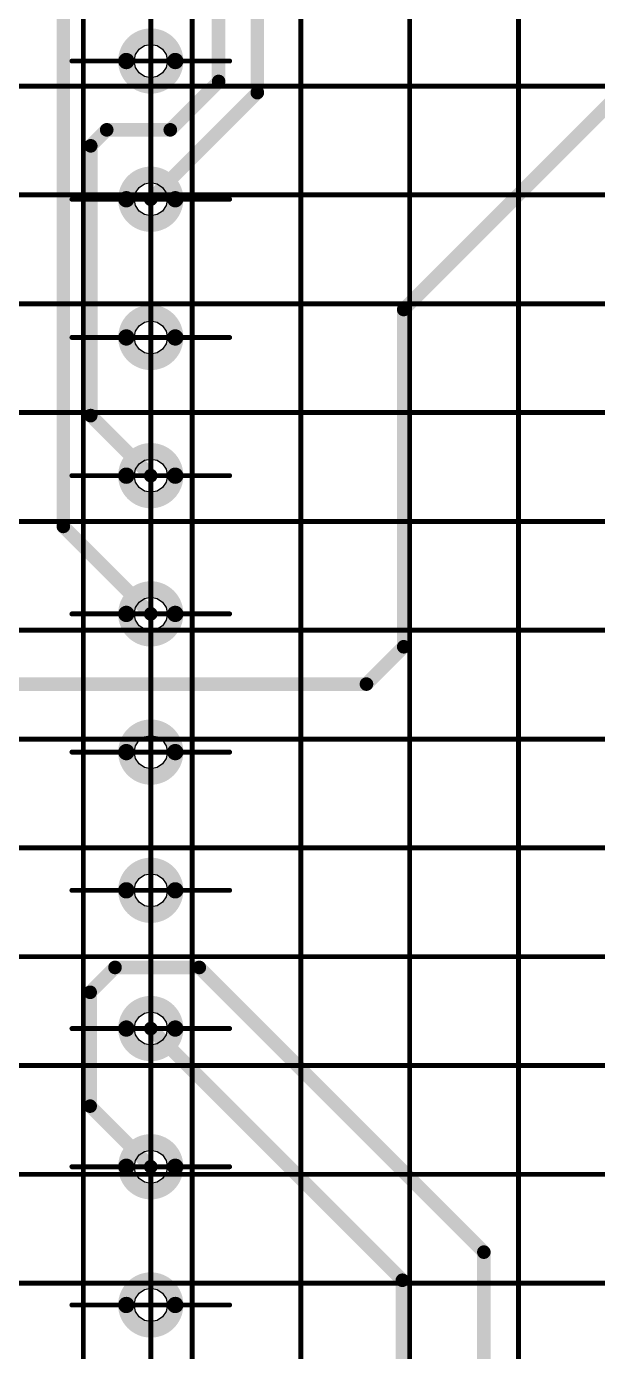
# Model space of a CAD drawing. Header units: millimetres. Extents: x 0 to 841, y 0 to 2540.
# Drawn here: x 330.91 to 351.91, y 2320.49 to 2369.19 of the extents above; entities that cross this region are included whole.
import ezdxf

# ---------------------------------------------------------------- set-up
doc = ezdxf.new("R2010")
doc.units = ezdxf.units.MM
for name, color, linetype in [('Mechanical11', 56, 'Continuous'), ('Mechanical12', 56, 'Continuous'), ('Mechanical7', 56, 'Continuous'), ('Mechanical9', 56, 'Continuous')]:
    doc.layers.add(name, color=color, linetype=linetype)

# ---------------------------------------------------------------- blocks, each defined once
blk = doc.blocks.new('BOASVIEW______T___O_______2_1_33_1_B_1')
at = {"layer": 'Mechanical12'}
for points, const_width in [([(263.38, 116.92, 1), (261.58, 116.92, 1)], 0.6), ([(261.43, 116.92, 1), (261.73, 116.92, 1)], 0.3), ([(263.23, 116.92, 1), (263.53, 116.92, 1)], 0.3), ([(263.38, 111.84, 1), (261.58, 111.84, 1)], 0.6), ([(261.43, 111.84, 1), (261.73, 111.84, 1)], 0.3), ([(263.23, 111.84, 1), (263.53, 111.84, 1)], 0.3), ([(263.38, 106.76, 1), (261.58, 106.76, 1)], 0.6), ([(261.43, 106.76, 1), (261.73, 106.76, 1)], 0.3), ([(263.23, 106.76, 1), (263.53, 106.76, 1)], 0.3), ([(263.38, 101.68, 1), (261.58, 101.68, 1)], 0.6), ([(261.43, 101.68, 1), (261.73, 101.68, 1)], 0.3), ([(263.23, 101.68, 1), (263.53, 101.68, 1)], 0.3), ([(263.38, 96.6, 1), (261.58, 96.6, 1)], 0.6), ([(261.43, 96.6, 1), (261.73, 96.6, 1)], 0.3), ([(263.23, 96.6, 1), (263.53, 96.6, 1)], 0.3), ([(263.38, 91.52, 1), (261.58, 91.52, 1)], 0.6), ([(261.43, 91.52, 1), (261.73, 91.52, 1)], 0.3), ([(263.23, 91.52, 1), (263.53, 91.52, 1)], 0.3), ([(263.38, 86.44, 1), (261.58, 86.44, 1)], 0.6), ([(261.43, 86.44, 1), (261.73, 86.44, 1)], 0.3), ([(263.23, 86.44, 1), (263.53, 86.44, 1)], 0.3), ([(263.38, 81.36, 1), (261.58, 81.36, 1)], 0.6), ([(261.43, 81.36, 1), (261.73, 81.36, 1)], 0.3), ([(263.23, 81.36, 1), (263.53, 81.36, 1)], 0.3), ([(263.38, 76.28, 1), (261.58, 76.28, 1)], 0.6), ([(261.43, 76.28, 1), (261.73, 76.28, 1)], 0.3), ([(263.23, 76.28, 1), (263.53, 76.28, 1)], 0.3), ([(263.38, 71.2, 1), (261.58, 71.2, 1)], 0.6), ([(261.43, 71.2, 1), (261.73, 71.2, 1)], 0.3), ([(263.23, 71.2, 1), (263.53, 71.2, 1)], 0.3)]:
    blk.add_lwpolyline(points, format="xyb", close=True, dxfattribs=dict(at, const_width=const_width))
at = {"layer": 'Mechanical7', "const_width": 0.18}
for points in [[(262.48, 114.02), (262.48, 119.82)], [(259.58, 116.92), (265.38, 116.92)], [(262.48, 108.94), (262.48, 114.74)], [(259.58, 111.84), (265.38, 111.84)], [(262.48, 103.86), (262.48, 109.66)], [(259.58, 106.76), (265.38, 106.76)], [(262.48, 98.78), (262.48, 104.58)], [(259.58, 101.68), (265.38, 101.68)], [(262.48, 93.7), (262.48, 99.5)], [(259.58, 96.6), (265.38, 96.6)], [(262.48, 88.62), (262.48, 94.42)], [(259.58, 91.52), (265.38, 91.52)], [(262.48, 83.54), (262.48, 89.34)], [(259.58, 86.44), (265.38, 86.44)], [(262.48, 78.46), (262.48, 84.26)], [(259.58, 81.36), (265.38, 81.36)], [(262.48, 73.38), (262.48, 79.18)], [(259.58, 76.28), (265.38, 76.28)], [(262.48, 68.3), (262.48, 74.1)], [(259.58, 71.2), (265.38, 71.2)]]:
    blk.add_lwpolyline(points, dxfattribs=at)
at = {"layer": 'Mechanical7', "const_width": 0.09}
for points in [[(259.535, 116.92, 1), (259.625, 116.92, 1)], [(265.335, 116.92, 1), (265.425, 116.92, 1)], [(262.435, 114.74, 1), (262.525, 114.74, 1)], [(262.435, 114.02, 1), (262.525, 114.02, 1)], [(259.535, 111.84, 1), (259.625, 111.84, 1)], [(265.335, 111.84, 1), (265.425, 111.84, 1)], [(262.435, 109.66, 1), (262.525, 109.66, 1)], [(262.435, 108.94, 1), (262.525, 108.94, 1)], [(259.535, 106.76, 1), (259.625, 106.76, 1)], [(265.335, 106.76, 1), (265.425, 106.76, 1)], [(262.435, 104.58, 1), (262.525, 104.58, 1)], [(262.435, 103.86, 1), (262.525, 103.86, 1)], [(259.535, 101.68, 1), (259.625, 101.68, 1)], [(265.335, 101.68, 1), (265.425, 101.68, 1)], [(262.435, 99.5, 1), (262.525, 99.5, 1)], [(262.435, 98.78, 1), (262.525, 98.78, 1)], [(259.535, 96.6, 1), (259.625, 96.6, 1)], [(265.335, 96.6, 1), (265.425, 96.6, 1)], [(262.435, 94.42, 1), (262.525, 94.42, 1)], [(262.435, 93.7, 1), (262.525, 93.7, 1)], [(259.535, 91.52, 1), (259.625, 91.52, 1)], [(265.335, 91.52, 1), (265.425, 91.52, 1)], [(262.435, 89.34, 1), (262.525, 89.34, 1)], [(262.435, 88.62, 1), (262.525, 88.62, 1)], [(259.535, 86.44, 1), (259.625, 86.44, 1)], [(265.335, 86.44, 1), (265.425, 86.44, 1)], [(262.435, 84.26, 1), (262.525, 84.26, 1)], [(262.435, 83.54, 1), (262.525, 83.54, 1)], [(259.535, 81.36, 1), (259.625, 81.36, 1)], [(265.335, 81.36, 1), (265.425, 81.36, 1)], [(262.435, 79.18, 1), (262.525, 79.18, 1)], [(262.435, 78.46, 1), (262.525, 78.46, 1)], [(259.535, 76.28, 1), (259.625, 76.28, 1)], [(265.335, 76.28, 1), (265.425, 76.28, 1)], [(262.435, 74.1, 1), (262.525, 74.1, 1)], [(262.435, 73.38, 1), (262.525, 73.38, 1)], [(259.535, 71.2, 1), (259.625, 71.2, 1)], [(265.335, 71.2, 1), (265.425, 71.2, 1)]]:
    blk.add_lwpolyline(points, format="xyb", close=True, dxfattribs=at)
blk = doc.blocks.new('BOASVIEW______T___L_____2_1_1_1_B_4')
at = {"layer": 'Mechanical11'}
for p, q in [((262.48, 116.92), (262.48, 117.532)), ((262.48, 117.532), (262.714, 117.485)), ((262.714, 117.485), (262.913, 117.353)), ((262.48, 116.92), (263.092, 116.92)), ((262.48, 116.308), (262.48, 116.92)), ((263.092, 116.92), (262.48, 116.92)), ((262.913, 117.353), (263.045, 117.154)), ((263.045, 117.154), (263.092, 116.92)), ((263.092, 116.92), (263.045, 116.686)), ((262.913, 116.487), (262.714, 116.355)), ((263.045, 116.686), (262.913, 116.487)), ((262.714, 116.355), (262.48, 116.308)), ((262.48, 111.84), (262.48, 112.452)), ((262.48, 112.452), (262.714, 112.405)), ((262.714, 112.405), (262.913, 112.273)), ((262.913, 112.273), (263.045, 112.074)), ((263.045, 112.074), (263.092, 111.84)), ((262.48, 111.84), (263.092, 111.84)), ((262.48, 111.228), (262.48, 111.84)), ((263.092, 111.84), (262.48, 111.84)), ((263.045, 111.606), (262.913, 111.407)), ((263.092, 111.84), (263.045, 111.606)), ((262.714, 111.275), (262.48, 111.228)), ((262.913, 111.407), (262.714, 111.275)), ((262.48, 106.76), (262.48, 107.372)), ((262.48, 107.372), (262.714, 107.325)), ((262.714, 107.325), (262.913, 107.193)), ((262.913, 107.193), (263.045, 106.994)), ((262.48, 106.76), (263.092, 106.76)), ((262.48, 106.148), (262.48, 106.76)), ((263.092, 106.76), (262.48, 106.76)), ((263.045, 106.994), (263.092, 106.76)), ((263.092, 106.76), (263.045, 106.526)), ((262.714, 106.195), (262.48, 106.148)), ((262.913, 106.327), (262.714, 106.195)), ((263.045, 106.526), (262.913, 106.327)), ((262.48, 101.68), (262.48, 102.292)), ((262.48, 102.292), (262.714, 102.245)), ((262.714, 102.245), (262.913, 102.113)), ((262.913, 102.113), (263.045, 101.914)), ((263.045, 101.914), (263.092, 101.68)), ((262.48, 101.68), (263.092, 101.68)), ((262.48, 101.068), (262.48, 101.68)), ((263.092, 101.68), (262.48, 101.68)), ((263.045, 101.446), (262.913, 101.247)), ((263.092, 101.68), (263.045, 101.446)), ((262.714, 101.115), (262.48, 101.068)), ((262.913, 101.247), (262.714, 101.115)), ((262.48, 96.6), (262.48, 97.212)), ((262.48, 97.212), (262.714, 97.165)), ((262.714, 97.165), (262.913, 97.033)), ((262.913, 97.033), (263.045, 96.834)), ((262.48, 96.6), (263.092, 96.6)), ((262.48, 95.988), (262.48, 96.6)), ((263.092, 96.6), (262.48, 96.6)), ((263.045, 96.834), (263.092, 96.6)), ((263.092, 96.6), (263.045, 96.366)), ((262.714, 96.035), (262.48, 95.988)), ((262.913, 96.167), (262.714, 96.035)), ((263.045, 96.366), (262.913, 96.167)), ((262.48, 91.52), (262.48, 92.132)), ((262.48, 92.132), (262.714, 92.085)), ((262.714, 92.085), (262.913, 91.953)), ((262.913, 91.953), (263.045, 91.754)), ((263.045, 91.754), (263.092, 91.52)), ((262.48, 91.52), (263.092, 91.52)), ((262.48, 90.908), (262.48, 91.52)), ((263.092, 91.52), (262.48, 91.52)), ((262.913, 91.087), (262.714, 90.955)), ((263.045, 91.286), (262.913, 91.087)), ((263.092, 91.52), (263.045, 91.286)), ((262.714, 90.955), (262.48, 90.908)), ((262.48, 86.44), (262.48, 87.052)), ((262.48, 87.052), (262.714, 87.005)), ((262.714, 87.005), (262.913, 86.873)), ((262.913, 86.873), (263.045, 86.674)), ((262.48, 86.44), (263.092, 86.44)), ((262.48, 85.828), (262.48, 86.44)), ((263.092, 86.44), (262.48, 86.44)), ((263.045, 86.206), (262.913, 86.007)), ((263.045, 86.674), (263.092, 86.44)), ((263.092, 86.44), (263.045, 86.206)), ((262.714, 85.875), (262.48, 85.828)), ((262.913, 86.007), (262.714, 85.875)), ((262.48, 81.36), (262.48, 81.972)), ((262.48, 81.972), (262.714, 81.925)), ((262.714, 81.925), (262.913, 81.793)), ((262.48, 81.36), (263.092, 81.36)), ((262.48, 80.748), (262.48, 81.36)), ((263.092, 81.36), (262.48, 81.36)), ((262.913, 81.793), (263.045, 81.594)), ((263.045, 81.594), (263.092, 81.36)), ((263.092, 81.36), (263.045, 81.126)), ((262.913, 80.927), (262.714, 80.795)), ((263.045, 81.126), (262.913, 80.927)), ((262.714, 80.795), (262.48, 80.748)), ((262.48, 76.28), (262.48, 76.892)), ((262.48, 76.892), (262.714, 76.845)), ((262.714, 76.845), (262.913, 76.713)), ((262.913, 76.713), (263.045, 76.514)), ((263.045, 76.514), (263.092, 76.28)), ((262.48, 76.28), (263.092, 76.28)), ((262.48, 75.668), (262.48, 76.28)), ((263.092, 76.28), (262.48, 76.28)), ((263.045, 76.046), (262.913, 75.847)), ((263.092, 76.28), (263.045, 76.046)), ((262.714, 75.715), (262.48, 75.668)), ((262.913, 75.847), (262.714, 75.715)), ((262.48, 71.2), (262.48, 71.812)), ((262.48, 71.812), (262.714, 71.765)), ((262.714, 71.765), (262.913, 71.633)), ((262.913, 71.633), (263.045, 71.434)), ((262.48, 71.2), (263.092, 71.2)), ((262.48, 70.588), (262.48, 71.2)), ((263.092, 71.2), (262.48, 71.2)), ((263.045, 71.434), (263.092, 71.2)), ((263.092, 71.2), (263.045, 70.966)), ((262.714, 70.635), (262.48, 70.588)), ((262.913, 70.767), (262.714, 70.635)), ((263.045, 70.966), (262.913, 70.767))]:
    blk.add_line(p, q, dxfattribs=at)
at = {"layer": 'Mechanical12'}
for p, q in [((262.047, 117.353), (262.246, 117.485)), ((262.246, 117.485), (262.48, 117.532)), ((262.48, 117.532), (262.48, 116.92)), ((261.868, 116.92), (261.915, 117.154)), ((261.868, 116.92), (262.48, 116.92)), ((261.915, 116.686), (261.868, 116.92)), ((262.48, 116.92), (261.868, 116.92)), ((261.915, 117.154), (262.047, 117.353)), ((262.48, 116.92), (262.48, 116.308)), ((262.047, 116.487), (261.915, 116.686)), ((262.246, 116.355), (262.047, 116.487)), ((262.48, 116.308), (262.246, 116.355)), ((261.868, 111.84), (261.915, 112.074)), ((261.915, 112.074), (262.047, 112.273)), ((262.047, 112.273), (262.246, 112.405)), ((262.246, 112.405), (262.48, 112.452)), ((262.48, 112.452), (262.48, 111.84)), ((261.868, 111.84), (262.48, 111.84)), ((261.915, 111.606), (261.868, 111.84)), ((262.48, 111.84), (261.868, 111.84)), ((262.047, 111.407), (261.915, 111.606)), ((262.48, 111.84), (262.48, 111.228)), ((262.246, 111.275), (262.047, 111.407)), ((262.48, 111.228), (262.246, 111.275)), ((261.915, 106.994), (262.047, 107.193)), ((262.047, 107.193), (262.246, 107.325)), ((262.246, 107.325), (262.48, 107.372)), ((262.48, 107.372), (262.48, 106.76)), ((261.868, 106.76), (261.915, 106.994)), ((261.868, 106.76), (262.48, 106.76)), ((261.915, 106.526), (261.868, 106.76)), ((262.48, 106.76), (261.868, 106.76)), ((262.48, 106.76), (262.48, 106.148)), ((262.047, 106.327), (261.915, 106.526)), ((262.246, 106.195), (262.047, 106.327)), ((262.48, 106.148), (262.246, 106.195)), ((262.246, 102.245), (262.48, 102.292)), ((262.48, 102.292), (262.48, 101.68)), ((261.868, 101.68), (261.915, 101.914)), ((261.915, 101.914), (262.047, 102.113)), ((262.047, 102.113), (262.246, 102.245)), ((261.868, 101.68), (262.48, 101.68)), ((261.915, 101.446), (261.868, 101.68)), ((262.48, 101.68), (261.868, 101.68)), ((262.047, 101.247), (261.915, 101.446)), ((262.48, 101.68), (262.48, 101.068)), ((262.246, 101.115), (262.047, 101.247)), ((262.48, 101.068), (262.246, 101.115)), ((261.915, 96.834), (262.047, 97.033)), ((262.047, 97.033), (262.246, 97.165)), ((262.246, 97.165), (262.48, 97.212)), ((262.48, 97.212), (262.48, 96.6)), ((261.868, 96.6), (261.915, 96.834)), ((261.868, 96.6), (262.48, 96.6)), ((261.915, 96.366), (261.868, 96.6)), ((262.48, 96.6), (261.868, 96.6)), ((262.48, 96.6), (262.48, 95.988)), ((262.047, 96.167), (261.915, 96.366)), ((262.246, 96.035), (262.047, 96.167)), ((262.48, 95.988), (262.246, 96.035)), ((262.047, 91.953), (262.246, 92.085)), ((262.246, 92.085), (262.48, 92.132)), ((262.48, 92.132), (262.48, 91.52)), ((261.868, 91.52), (261.915, 91.754)), ((261.915, 91.754), (262.047, 91.953)), ((261.868, 91.52), (262.48, 91.52)), ((261.915, 91.286), (261.868, 91.52)), ((262.48, 91.52), (261.868, 91.52)), ((262.047, 91.087), (261.915, 91.286)), ((262.246, 90.955), (262.047, 91.087)), ((262.48, 91.52), (262.48, 90.908)), ((262.48, 90.908), (262.246, 90.955)), ((261.915, 86.674), (262.047, 86.873)), ((262.047, 86.873), (262.246, 87.005)), ((262.246, 87.005), (262.48, 87.052)), ((262.48, 87.052), (262.48, 86.44)), ((261.868, 86.44), (261.915, 86.674)), ((261.868, 86.44), (262.48, 86.44)), ((261.915, 86.206), (261.868, 86.44)), ((262.48, 86.44), (261.868, 86.44)), ((262.047, 86.007), (261.915, 86.206)), ((262.48, 86.44), (262.48, 85.828)), ((262.246, 85.875), (262.047, 86.007)), ((262.48, 85.828), (262.246, 85.875)), ((262.047, 81.793), (262.246, 81.925)), ((262.246, 81.925), (262.48, 81.972)), ((262.48, 81.972), (262.48, 81.36)), ((261.868, 81.36), (261.915, 81.594)), ((261.868, 81.36), (262.48, 81.36)), ((261.915, 81.126), (261.868, 81.36)), ((262.48, 81.36), (261.868, 81.36)), ((261.915, 81.594), (262.047, 81.793)), ((262.48, 81.36), (262.48, 80.748)), ((262.047, 80.927), (261.915, 81.126)), ((262.246, 80.795), (262.047, 80.927)), ((262.48, 80.748), (262.246, 80.795)), ((261.868, 76.28), (261.915, 76.514)), ((261.915, 76.514), (262.047, 76.713)), ((262.047, 76.713), (262.246, 76.845)), ((262.246, 76.845), (262.48, 76.892)), ((262.48, 76.892), (262.48, 76.28)), ((261.868, 76.28), (262.48, 76.28)), ((261.915, 76.046), (261.868, 76.28)), ((262.48, 76.28), (261.868, 76.28)), ((262.047, 75.847), (261.915, 76.046)), ((262.48, 76.28), (262.48, 75.668)), ((262.246, 75.715), (262.047, 75.847)), ((262.48, 75.668), (262.246, 75.715)), ((261.915, 71.434), (262.047, 71.633)), ((262.047, 71.633), (262.246, 71.765)), ((262.246, 71.765), (262.48, 71.812)), ((262.48, 71.812), (262.48, 71.2)), ((261.868, 71.2), (261.915, 71.434)), ((261.868, 71.2), (262.48, 71.2)), ((261.915, 70.966), (261.868, 71.2)), ((262.48, 71.2), (261.868, 71.2)), ((262.48, 71.2), (262.48, 70.588)), ((262.047, 70.767), (261.915, 70.966)), ((262.246, 70.635), (262.047, 70.767)), ((262.48, 70.588), (262.246, 70.635))]:
    blk.add_line(p, q, dxfattribs=at)
at = {"layer": 'Mechanical12', "const_width": 0.5}
for points in [[(264.975, 116.169), (264.975, 148.173)], [(266.398, 115.758), (266.398, 145.379)], [(259.264, 99.816), (259.264, 130.096)], [(263.197, 114.391), (264.975, 116.169)], [(271.782, 107.787), (280.368, 116.372)], [(262.48, 111.84), (266.398, 115.758)], [(260.272, 113.803), (260.86, 114.391)], [(260.86, 114.391), (263.197, 114.391)], [(260.272, 103.888), (260.272, 113.803)], [(271.782, 95.392), (271.782, 107.787)], [(260.272, 103.888), (262.48, 101.68)], [(259.264, 99.816), (262.48, 96.6)], [(270.411, 94.02), (271.782, 95.392)], [(246.524, 94.02), (270.411, 94.02)], [(260.251, 82.692), (261.165, 83.606)], [(261.165, 83.606), (264.264, 83.606)], [(264.264, 83.606), (274.729, 73.142)], [(260.251, 78.509), (260.251, 82.692)], [(262.48, 81.36), (271.732, 72.108)], [(260.251, 78.509), (262.48, 76.28)], [(274.729, 62.631), (274.729, 73.142)], [(271.732, 60.548), (271.732, 72.108)]]:
    blk.add_lwpolyline(points, dxfattribs=at)
at = {"layer": 'Mechanical12'}
for points, const_width in [([(263.38, 116.92, 1), (261.58, 116.92, 1)], 0.6), ([(261.43, 116.92, 1), (261.73, 116.92, 1)], 0.3), ([(263.23, 116.92, 1), (263.53, 116.92, 1)], 0.3), ([(264.85, 116.169, 1), (265.1, 116.169, 1)], 0.25), ([(264.85, 116.169, 1), (265.1, 116.169, 1)], 0.25), ([(266.273, 115.758, 1), (266.523, 115.758, 1)], 0.25), ([(266.273, 115.758, 1), (266.523, 115.758, 1)], 0.25), ([(260.735, 114.391, 1), (260.985, 114.391, 1)], 0.25), ([(260.735, 114.391, 1), (260.985, 114.391, 1)], 0.25), ([(263.072, 114.391, 1), (263.322, 114.391, 1)], 0.25), ([(263.072, 114.391, 1), (263.322, 114.391, 1)], 0.25), ([(260.147, 113.803, 1), (260.397, 113.803, 1)], 0.25), ([(260.147, 113.803, 1), (260.397, 113.803, 1)], 0.25), ([(263.38, 111.84, 1), (261.58, 111.84, 1)], 0.6), ([(261.43, 111.84, 1), (261.73, 111.84, 1)], 0.3), ([(262.355, 111.84, 1), (262.605, 111.84, 1)], 0.25), ([(263.23, 111.84, 1), (263.53, 111.84, 1)], 0.3), ([(263.38, 106.76, 1), (261.58, 106.76, 1)], 0.6), ([(271.657, 107.787, 1), (271.907, 107.787, 1)], 0.25), ([(271.657, 107.787, 1), (271.907, 107.787, 1)], 0.25), ([(261.43, 106.76, 1), (261.73, 106.76, 1)], 0.3), ([(263.23, 106.76, 1), (263.53, 106.76, 1)], 0.3), ([(260.147, 103.888, 1), (260.397, 103.888, 1)], 0.25), ([(260.147, 103.888, 1), (260.397, 103.888, 1)], 0.25), ([(263.38, 101.68, 1), (261.58, 101.68, 1)], 0.6), ([(261.43, 101.68, 1), (261.73, 101.68, 1)], 0.3), ([(262.355, 101.68, 1), (262.605, 101.68, 1)], 0.25), ([(263.23, 101.68, 1), (263.53, 101.68, 1)], 0.3), ([(259.139, 99.816, 1), (259.389, 99.816, 1)], 0.25), ([(259.139, 99.816, 1), (259.389, 99.816, 1)], 0.25), ([(263.38, 96.6, 1), (261.58, 96.6, 1)], 0.6), ([(261.43, 96.6, 1), (261.73, 96.6, 1)], 0.3), ([(262.355, 96.6, 1), (262.605, 96.6, 1)], 0.25), ([(263.23, 96.6, 1), (263.53, 96.6, 1)], 0.3), ([(271.657, 95.392, 1), (271.907, 95.392, 1)], 0.25), ([(271.657, 95.392, 1), (271.907, 95.392, 1)], 0.25), ([(270.286, 94.02, 1), (270.536, 94.02, 1)], 0.25), ([(270.286, 94.02, 1), (270.536, 94.02, 1)], 0.25), ([(263.38, 91.52, 1), (261.58, 91.52, 1)], 0.6), ([(261.43, 91.52, 1), (261.73, 91.52, 1)], 0.3), ([(263.23, 91.52, 1), (263.53, 91.52, 1)], 0.3), ([(263.38, 86.44, 1), (261.58, 86.44, 1)], 0.6), ([(261.43, 86.44, 1), (261.73, 86.44, 1)], 0.3), ([(263.23, 86.44, 1), (263.53, 86.44, 1)], 0.3), ([(261.04, 83.606, 1), (261.29, 83.606, 1)], 0.25), ([(261.04, 83.606, 1), (261.29, 83.606, 1)], 0.25), ([(264.139, 83.606, 1), (264.389, 83.606, 1)], 0.25), ([(264.139, 83.606, 1), (264.389, 83.606, 1)], 0.25), ([(260.126, 82.692, 1), (260.376, 82.692, 1)], 0.25), ([(260.126, 82.692, 1), (260.376, 82.692, 1)], 0.25), ([(263.38, 81.36, 1), (261.58, 81.36, 1)], 0.6), ([(261.43, 81.36, 1), (261.73, 81.36, 1)], 0.3), ([(262.355, 81.36, 1), (262.605, 81.36, 1)], 0.25), ([(263.23, 81.36, 1), (263.53, 81.36, 1)], 0.3), ([(260.126, 78.509, 1), (260.376, 78.509, 1)], 0.25), ([(260.126, 78.509, 1), (260.376, 78.509, 1)], 0.25), ([(263.38, 76.28, 1), (261.58, 76.28, 1)], 0.6), ([(261.43, 76.28, 1), (261.73, 76.28, 1)], 0.3), ([(262.355, 76.28, 1), (262.605, 76.28, 1)], 0.25), ([(263.23, 76.28, 1), (263.53, 76.28, 1)], 0.3), ([(274.604, 73.142, 1), (274.854, 73.142, 1)], 0.25), ([(274.604, 73.142, 1), (274.854, 73.142, 1)], 0.25), ([(263.38, 71.2, 1), (261.58, 71.2, 1)], 0.6), ([(271.607, 72.108, 1), (271.857, 72.108, 1)], 0.25), ([(271.607, 72.108, 1), (271.857, 72.108, 1)], 0.25), ([(261.43, 71.2, 1), (261.73, 71.2, 1)], 0.3), ([(263.23, 71.2, 1), (263.53, 71.2, 1)], 0.3)]:
    blk.add_lwpolyline(points, format="xyb", close=True, dxfattribs=dict(at, const_width=const_width))
at = {"layer": 'Mechanical7', "const_width": 0.18}
for points in [[(262.48, 114.32), (262.48, 119.52)], [(259.88, 116.92), (265.08, 116.92)], [(262.48, 109.24), (262.48, 114.44)], [(259.88, 111.84), (265.08, 111.84)], [(262.48, 104.16), (262.48, 109.36)], [(259.88, 106.76), (265.08, 106.76)], [(262.48, 99.08), (262.48, 104.28)], [(259.88, 101.68), (265.08, 101.68)], [(262.48, 94), (262.48, 99.2)], [(259.88, 96.6), (265.08, 96.6)], [(262.48, 88.92), (262.48, 94.12)], [(259.88, 91.52), (265.08, 91.52)], [(262.48, 83.84), (262.48, 89.04)], [(259.88, 86.44), (265.08, 86.44)], [(262.48, 78.76), (262.48, 83.96)], [(259.88, 81.36), (265.08, 81.36)], [(262.48, 73.68), (262.48, 78.88)], [(259.88, 76.28), (265.08, 76.28)], [(262.48, 68.6), (262.48, 73.8)], [(259.88, 71.2), (265.08, 71.2)]]:
    blk.add_lwpolyline(points, dxfattribs=at)
at = {"layer": 'Mechanical7', "const_width": 0.09}
for points in [[(259.835, 116.92, 1), (259.925, 116.92, 1)], [(265.035, 116.92, 1), (265.125, 116.92, 1)], [(262.435, 114.44, 1), (262.525, 114.44, 1)], [(262.435, 114.32, 1), (262.525, 114.32, 1)], [(259.835, 111.84, 1), (259.925, 111.84, 1)], [(265.035, 111.84, 1), (265.125, 111.84, 1)], [(262.435, 109.36, 1), (262.525, 109.36, 1)], [(262.435, 109.24, 1), (262.525, 109.24, 1)], [(259.835, 106.76, 1), (259.925, 106.76, 1)], [(265.035, 106.76, 1), (265.125, 106.76, 1)], [(262.435, 104.28, 1), (262.525, 104.28, 1)], [(262.435, 104.16, 1), (262.525, 104.16, 1)], [(259.835, 101.68, 1), (259.925, 101.68, 1)], [(265.035, 101.68, 1), (265.125, 101.68, 1)], [(262.435, 99.2, 1), (262.525, 99.2, 1)], [(262.435, 99.08, 1), (262.525, 99.08, 1)], [(259.835, 96.6, 1), (259.925, 96.6, 1)], [(265.035, 96.6, 1), (265.125, 96.6, 1)], [(262.435, 94.12, 1), (262.525, 94.12, 1)], [(262.435, 94, 1), (262.525, 94, 1)], [(259.835, 91.52, 1), (259.925, 91.52, 1)], [(265.035, 91.52, 1), (265.125, 91.52, 1)], [(262.435, 89.04, 1), (262.525, 89.04, 1)], [(262.435, 88.92, 1), (262.525, 88.92, 1)], [(259.835, 86.44, 1), (259.925, 86.44, 1)], [(265.035, 86.44, 1), (265.125, 86.44, 1)], [(262.435, 83.96, 1), (262.525, 83.96, 1)], [(262.435, 83.84, 1), (262.525, 83.84, 1)], [(259.835, 81.36, 1), (259.925, 81.36, 1)], [(265.035, 81.36, 1), (265.125, 81.36, 1)], [(262.435, 78.88, 1), (262.525, 78.88, 1)], [(262.435, 78.76, 1), (262.525, 78.76, 1)], [(259.835, 76.28, 1), (259.925, 76.28, 1)], [(265.035, 76.28, 1), (265.125, 76.28, 1)], [(262.435, 73.8, 1), (262.525, 73.8, 1)], [(262.435, 73.68, 1), (262.525, 73.68, 1)], [(259.835, 71.2, 1), (259.925, 71.2, 1)], [(265.035, 71.2, 1), (265.125, 71.2, 1)]]:
    blk.add_lwpolyline(points, format="xyb", close=True, dxfattribs=at)
at = {"layer": 'Mechanical9', "const_width": 0.18}
for points in [[(260, 0), (260, 210)], [(264, 0), (264, 210)], [(268, 0), (268, 210)], [(272, 0), (272, 210)], [(276, 0), (276, 210)], [(0, 116), (320, 116)], [(0, 112), (320, 112)], [(0, 108), (320, 108)], [(0, 104), (320, 104)], [(0, 100), (320, 100)], [(0, 96), (320, 96)], [(0, 92), (320, 92)], [(0, 88), (320, 88)], [(0, 84), (320, 84)], [(0, 80), (320, 80)], [(0, 76), (320, 76)], [(0, 72), (320, 72)]]:
    blk.add_lwpolyline(points, dxfattribs=at)

msp = doc.modelspace()

# ---------------------------------------------------------------- block references
for name in ['BOASVIEW______T___L_____2_1_1_1_B_4', 'BOASVIEW______T___O_______2_1_33_1_B_1']:
    msp.add_blockref(name, (73, 2251))

doc.saveas('drawing.dxf')
